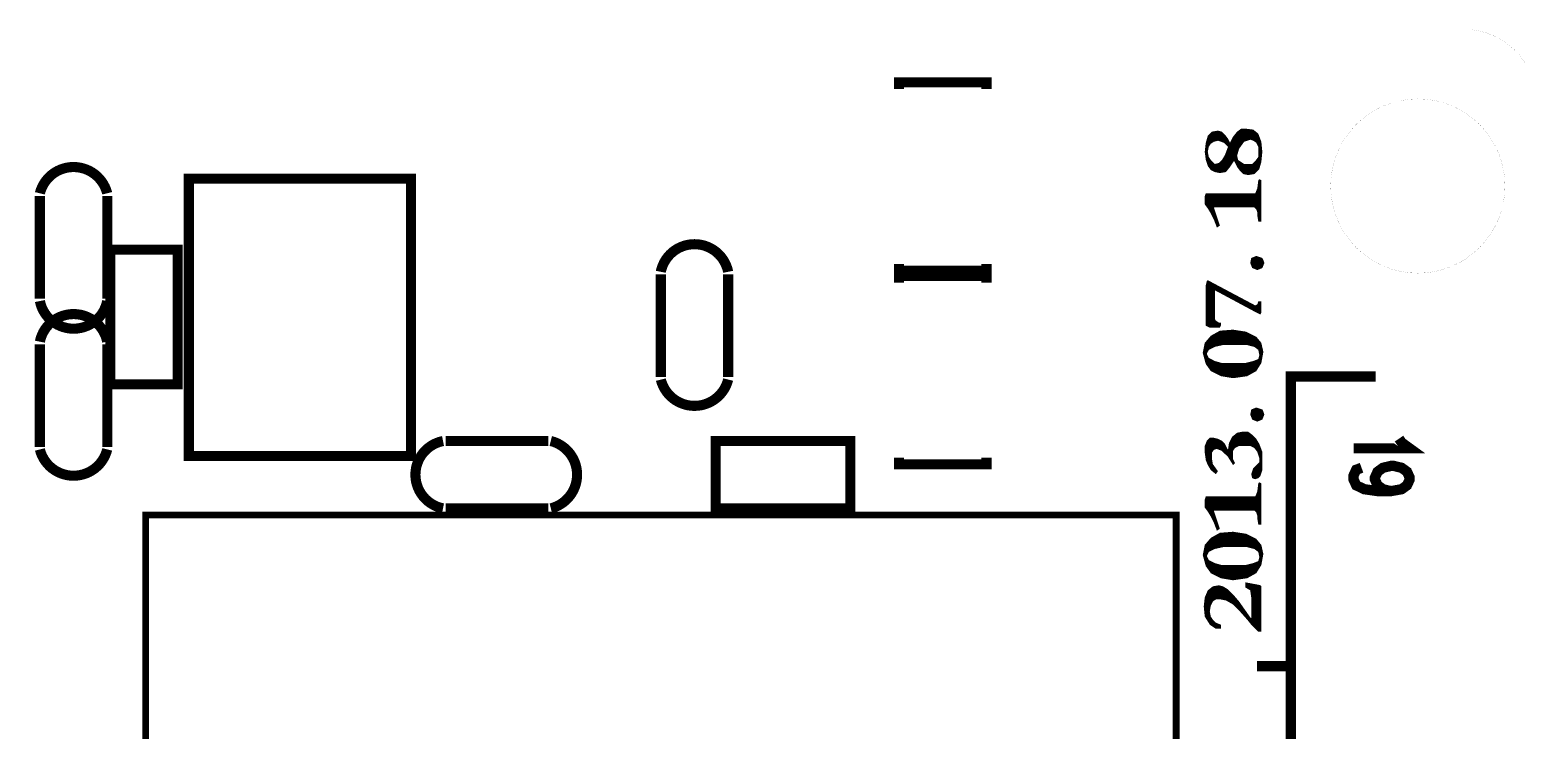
# Model space of a CAD drawing. Extents: x 99.9 to 184.4, y 100 to 123.9.
# Drawn here: x 149.14 to 171.21, y 113.5 to 123.9 of the extents above; entities that cross this region are included whole.
import ezdxf

# ---------------------------------------------------------------- set-up
doc = ezdxf.new("R2010")
doc.units = 0
doc.header["$MEASUREMENT"] = 0
doc.layers.add('L1-SILK_PHO', color=7, linetype='CONTINUOUS')

msp = doc.modelspace()

# ---------------------------------------------------------------- linework, layer by layer
at = {"layer": 'L1-SILK_PHO'}
for points, const_width in [([(170.557952, 123.89993), (100.899976, 123.89993)], 0.001016), ([(162.046412, 123.020328), (162.046412, 123.120404), (163.346384, 123.120404), (163.346384, 123.020328)], 0.150114), ([(167.428164, 122.087132), (167.413432, 122.234452), (167.370252, 122.349514), (167.30091, 122.40514), (167.185086, 122.419618), (167.130222, 122.419618), (167.07485, 122.377962), (167.016684, 122.305318), (166.972234, 122.216672), (166.949628, 122.216672), (166.920164, 122.2756), (166.876222, 122.33402), (166.834566, 122.37593), (166.780464, 122.389392), (166.697152, 122.375422), (166.642288, 122.320558), (166.613332, 122.21972), (166.5986, 122.087386), (166.613332, 121.970038), (166.642288, 121.88317), (166.684198, 121.82729), (166.740078, 121.79935), (166.811198, 121.785126), (166.894002, 121.798842), (166.950644, 121.869708), (167.010334, 121.95937), (167.032432, 121.957846), (167.076882, 121.868946), (167.12057, 121.810526), (167.162226, 121.76887), (167.23106, 121.755154), (167.31488, 121.769124), (167.38473, 121.838974), (167.413432, 121.939558), (167.428164, 122.087132)], 0.0254), ([(166.94277, 122.157744), (166.897812, 122.037856), (166.896796, 122.035824), (166.851838, 121.96064), (166.849806, 121.958354), (166.804848, 121.913142), (166.799006, 121.90984), (166.739062, 121.894854), (166.72687, 121.898156), (166.666926, 121.958354), (166.665402, 121.960132), (166.63543, 122.00509), (166.633398, 122.009662), (166.618412, 122.084846), (166.618412, 122.089672), (166.633398, 122.164856), (166.63543, 122.169428), (166.665402, 122.214386), (166.668958, 122.217942), (166.713916, 122.247914), (166.71798, 122.249692), (166.777924, 122.264678), (166.785036, 122.264424), (166.874952, 122.234198), (166.880032, 122.23115), (166.939976, 122.171206), (166.94277, 122.157744)], 0.0254), ([(166.624, 122.117358), (166.624, 122.256804)], 0.0254), ([(166.6494, 122.190256), (166.6494, 122.32767)], 0.0254), ([(166.6748, 122.221752), (166.6748, 122.35307)], 0.0254), ([(166.7002, 122.23877), (166.7002, 122.37593)], 0.0254), ([(166.7256, 122.25147), (166.7256, 122.380248)], 0.0254), ([(166.751, 122.25782), (166.751, 122.384312)], 0.0254), ([(166.7764, 122.26417), (166.7764, 122.38863)], 0.0254), ([(166.8018, 122.258582), (166.8018, 122.384058)], 0.0254), ([(166.8272, 122.2502), (166.8272, 122.377708)], 0.0254), ([(166.8526, 122.241818), (166.8526, 122.357642)], 0.0254), ([(166.878, 122.232928), (166.878, 122.331734)], 0.0254), ([(166.9034, 122.207782), (166.9034, 122.297952)], 0.0254), ([(166.9288, 122.182382), (166.9288, 122.258074)], 0.0254), ([(167.005, 121.951242), (167.005, 122.28195)], 0.0254), ([(167.0304, 121.96064), (167.0304, 122.32259)], 0.0254), ([(167.39362, 122.162316), (167.39362, 122.012202), (167.39108, 122.004582), (167.346122, 121.944638), (167.344852, 121.943368), (167.299894, 121.898156), (167.291004, 121.8946), (167.170862, 121.8946), (167.164004, 121.896632), (167.073834, 121.956576), (167.068754, 121.964196), (167.053768, 122.02414), (167.053768, 122.030744), (167.08374, 122.135646), (167.085518, 122.13971), (167.160702, 122.244612), (167.167052, 122.249438), (167.256968, 122.27941), (167.265096, 122.27941), (167.310054, 122.264424), (167.313102, 122.2629), (167.35806, 122.232928), (167.362378, 122.227848), (167.39235, 122.167904), (167.39362, 122.162316)], 0.0254), ([(167.0558, 122.037856), (167.0558, 122.35434)], 0.0254), ([(167.0812, 122.126756), (167.0812, 122.382788)], 0.0254), ([(167.1066, 122.16892), (167.1066, 122.401838)], 0.0254), ([(167.132, 122.20448), (167.132, 122.419618)], 0.0254), ([(167.1574, 122.24004), (167.1574, 122.419618)], 0.0254), ([(167.1828, 122.254518), (167.1828, 122.419618)], 0.0254), ([(167.2082, 122.263154), (167.2082, 122.416824)], 0.0254), ([(167.2336, 122.271536), (167.2336, 122.413522)], 0.0254), ([(167.259, 122.279918), (167.259, 122.410474)], 0.0254), ([(167.2844, 122.272806), (167.2844, 122.407172)], 0.0254), ([(167.3098, 122.264424), (167.3098, 122.398028)], 0.0254), ([(167.3352, 122.248168), (167.3352, 122.377708)], 0.0254), ([(167.3606, 122.230642), (167.3606, 122.357388)], 0.0254), ([(167.386, 122.180604), (167.386, 122.307858)], 0.0254), ([(166.624, 121.938288), (166.624, 122.05716)], 0.0254), ([(166.9034, 121.810526), (166.9034, 122.052588)], 0.0254), ([(166.9288, 121.842276), (166.9288, 122.120406)], 0.0254), ([(166.9542, 121.875042), (166.9542, 122.211592)], 0.0254), ([(166.9796, 121.913142), (166.9796, 122.23115)], 0.0254), ([(167.4114, 121.932446), (167.4114, 122.24004)], 0.0254), ([(166.6494, 121.873772), (166.6494, 121.984262)], 0.0254), ([(166.6748, 121.83999), (166.6748, 121.95048)], 0.0254), ([(166.7002, 121.819416), (166.7002, 121.92508)], 0.0254), ([(166.7256, 121.806716), (166.7256, 121.89968)], 0.0254), ([(166.751, 121.797064), (166.751, 121.897902)], 0.0254), ([(166.7764, 121.791984), (166.7764, 121.904252)], 0.0254), ([(166.8018, 121.786904), (166.8018, 121.910856)], 0.0254), ([(166.8272, 121.78792), (166.8272, 121.935494)], 0.0254), ([(166.8526, 121.791984), (166.8526, 121.96191)], 0.0254), ([(166.878, 121.796302), (166.878, 122.004328)], 0.0254), ([(167.0558, 121.910856), (167.0558, 122.015504)], 0.0254), ([(167.0812, 121.863104), (167.0812, 121.95175)], 0.0254), ([(167.1066, 121.829322), (167.1066, 121.934986)], 0.0254), ([(167.132, 121.799096), (167.132, 121.917968)], 0.0254), ([(167.1574, 121.773696), (167.1574, 121.90095)], 0.0254), ([(167.1828, 121.764806), (167.1828, 121.8946)], 0.0254), ([(167.2082, 121.759726), (167.2082, 121.8946)], 0.0254), ([(167.2336, 121.755662), (167.2336, 121.8946)], 0.0254), ([(167.259, 121.759726), (167.259, 121.8946)], 0.0254), ([(167.2844, 121.764044), (167.2844, 121.8946)], 0.0254), ([(167.3098, 121.768362), (167.3098, 121.908062)], 0.0254), ([(167.3352, 121.789444), (167.3352, 121.933462)], 0.0254), ([(167.3606, 121.814844), (167.3606, 121.963942)], 0.0254), ([(167.386, 121.843546), (167.386, 121.997724)], 0.0254), ([(151.50338, 121.689114), (154.80157, 121.689114), (154.80157, 117.570504), (151.50338, 117.570504), (151.50338, 121.689114)], 0.150114), ([(167.413178, 121.659396), (167.398446, 121.666762), (167.393112, 121.661428), (167.378634, 121.545604), (167.377872, 121.542556), (167.3479, 121.467372), (167.335962, 121.459498), (166.61003, 121.459498), (166.5986, 121.425208), (166.5986, 121.311416), (166.641018, 121.254774), (166.64178, 121.253758), (166.686738, 121.178828), (166.687246, 121.177812), (166.732204, 121.087896), (166.732712, 121.086626), (166.772336, 120.981724), (166.795704, 120.997472), (166.708836, 121.258076), (166.721028, 121.27484), (167.320976, 121.27484), (167.329866, 121.271284), (167.360092, 121.241058), (167.36314, 121.236232), (167.378126, 121.191274), (167.378634, 121.18721), (167.378634, 121.143268), (167.391842, 121.064782), (167.413178, 121.064782), (167.413178, 121.659396)], 0.0254), ([(167.386, 121.099326), (167.386, 121.60504)], 0.0254), ([(167.4114, 121.064782), (167.4114, 121.660412)], 0.0254), ([(149.292056, 121.43359), (149.292056, 119.90959)], 0.150114), ([(150.292054, 121.43359), (150.292054, 119.90959)], 0.150114), ([(166.624, 121.277634), (166.624, 121.459498)], 0.0254), ([(166.6494, 121.241058), (166.6494, 121.459498)], 0.0254), ([(166.6748, 121.19864), (166.6748, 121.459498)], 0.0254), ([(166.7002, 121.152158), (166.7002, 121.459498)], 0.0254), ([(166.7256, 121.27484), (166.7256, 121.459498)], 0.0254), ([(166.751, 121.27484), (166.751, 121.459498)], 0.0254), ([(166.7764, 121.27484), (166.7764, 121.459498)], 0.0254), ([(166.8018, 121.27484), (166.8018, 121.459498)], 0.0254), ([(166.8272, 121.27484), (166.8272, 121.459498)], 0.0254), ([(166.8526, 121.27484), (166.8526, 121.459498)], 0.0254), ([(166.878, 121.27484), (166.878, 121.459498)], 0.0254), ([(166.9034, 121.27484), (166.9034, 121.459498)], 0.0254), ([(166.9288, 121.27484), (166.9288, 121.459498)], 0.0254), ([(166.9542, 121.27484), (166.9542, 121.459498)], 0.0254), ([(166.9796, 121.27484), (166.9796, 121.459498)], 0.0254), ([(167.005, 121.27484), (167.005, 121.459498)], 0.0254), ([(167.0304, 121.27484), (167.0304, 121.459498)], 0.0254), ([(167.0558, 121.27484), (167.0558, 121.459498)], 0.0254), ([(167.0812, 121.27484), (167.0812, 121.459498)], 0.0254), ([(167.1066, 121.27484), (167.1066, 121.459498)], 0.0254), ([(167.132, 121.27484), (167.132, 121.459498)], 0.0254), ([(167.1574, 121.27484), (167.1574, 121.459498)], 0.0254), ([(167.1828, 121.27484), (167.1828, 121.459498)], 0.0254), ([(167.2082, 121.27484), (167.2082, 121.459498)], 0.0254), ([(167.2336, 121.27484), (167.2336, 121.459498)], 0.0254), ([(167.259, 121.27484), (167.259, 121.459498)], 0.0254), ([(167.2844, 121.27484), (167.2844, 121.459498)], 0.0254), ([(167.3098, 121.27484), (167.3098, 121.459498)], 0.0254), ([(167.3352, 121.26595), (167.3352, 121.459498)], 0.0254), ([(167.3606, 121.24055), (167.3606, 121.49963)], 0.0254), ([(166.7256, 121.101358), (166.7256, 121.208038)], 0.0254), ([(166.751, 121.038112), (166.751, 121.131838)], 0.0254), ([(166.7764, 120.984518), (166.7764, 121.055638)], 0.0254), ([(150.338282, 118.636034), (150.338282, 120.63603), (151.33828, 120.63603), (151.33828, 118.636034), (150.338282, 118.636034)], 0.150114), ([(167.457374, 120.437402), (167.444166, 120.47728), (167.431974, 120.501664), (167.351456, 120.528588), (167.287194, 120.502934), (167.27424, 120.438418), (167.300656, 120.37187), (167.365934, 120.345708), (167.431212, 120.37187), (167.457374, 120.437402)], 0.0254), ([(167.2844, 120.412764), (167.2844, 120.489472)], 0.0254), ([(167.3098, 120.368314), (167.3098, 120.512078)], 0.0254), ([(167.3352, 120.358154), (167.3352, 120.522238)], 0.0254), ([(167.3606, 120.347994), (167.3606, 120.52554)], 0.0254), ([(167.386, 120.353836), (167.386, 120.517158)], 0.0254), ([(167.4114, 120.363996), (167.4114, 120.508522)], 0.0254), ([(167.4368, 120.38584), (167.4368, 120.492012)], 0.0254), ([(158.510224, 118.744238), (158.510224, 120.268238)], 0.150114), ([(159.510222, 118.744238), (159.510222, 120.268238)], 0.150114), ([(162.046412, 120.420384), (162.046412, 120.320308), (163.346384, 120.320308), (163.346384, 120.420384)], 0.150114), ([(162.046412, 120.14708), (162.046412, 120.246902), (163.346384, 120.246902), (163.346384, 120.14708)], 0.150114), ([(167.413178, 119.854472), (167.390064, 119.854472), (167.378126, 119.81815), (167.371776, 119.810784), (167.34155, 119.795798), (167.33012, 119.795798), (166.633144, 120.166384), (166.627302, 120.160542), (166.613586, 120.105424), (166.613586, 119.514874), (166.663878, 119.489728), (166.80307, 119.489728), (166.81323, 119.510048), (166.81323, 119.539258), (166.795958, 119.539258), (166.788846, 119.541544), (166.743888, 119.571516), (166.73957, 119.576342), (166.724584, 119.606314), (166.723314, 119.612156), (166.723314, 120.032018), (166.741856, 120.043194), (167.35679, 119.713248), (167.405304, 119.689118), (167.413178, 119.70512), (167.413178, 119.854472)], 0.0254), ([(166.624, 119.509794), (166.624, 120.14708)], 0.0254), ([(166.6494, 119.497094), (166.6494, 120.158002)], 0.0254), ([(166.6748, 119.489728), (166.6748, 120.144286)], 0.0254), ([(166.7002, 119.489728), (166.7002, 120.130824)], 0.0254), ([(166.7256, 120.039384), (166.7256, 120.117362)], 0.0254), ([(166.751, 120.038368), (166.751, 120.1039)], 0.0254), ([(166.7764, 120.024906), (166.7764, 120.090438)], 0.0254), ([(166.8018, 120.01119), (166.8018, 120.076722)], 0.0254), ([(166.8272, 119.997474), (166.8272, 120.06326)], 0.0254), ([(166.8526, 119.984012), (166.8526, 120.049798)], 0.0254), ([(166.878, 119.970296), (166.878, 120.036336)], 0.0254), ([(166.9034, 119.95658), (166.9034, 120.022874)], 0.0254), ([(166.9288, 119.943118), (166.9288, 120.009158)], 0.0254), ([(166.9542, 119.929402), (166.9542, 119.995696)], 0.0254), ([(166.9796, 119.915686), (166.9796, 119.982234)], 0.0254), ([(167.005, 119.902224), (167.005, 119.968772)], 0.0254), ([(167.0304, 119.888508), (167.0304, 119.95531)], 0.0254), ([(167.0558, 119.874792), (167.0558, 119.941594)], 0.0254), ([(167.0812, 119.86133), (167.0812, 119.928132)], 0.0254), ([(167.1066, 119.847614), (167.1066, 119.91467)], 0.0254), ([(167.132, 119.833898), (167.132, 119.901208)], 0.0254), ([(167.1574, 119.820436), (167.1574, 119.887746)], 0.0254), ([(167.1828, 119.80672), (167.1828, 119.874284)], 0.0254), ([(167.2082, 119.793004), (167.2082, 119.860568)], 0.0254), ([(167.2336, 119.779542), (167.2336, 119.847106)], 0.0254), ([(167.259, 119.765826), (167.259, 119.833644)], 0.0254), ([(167.386, 119.69877), (167.386, 119.842026)], 0.0254), ([(167.4114, 119.70131), (167.4114, 119.854472)], 0.0254), ([(166.7256, 119.489728), (166.7256, 119.604282)], 0.0254), ([(167.2844, 119.75211), (167.2844, 119.820182)], 0.0254), ([(167.3098, 119.738648), (167.3098, 119.80672)], 0.0254), ([(167.3352, 119.724932), (167.3352, 119.794274)], 0.0254), ([(167.3606, 119.71147), (167.3606, 119.805196)], 0.0254), ([(167.44315, 119.116856), (167.414194, 119.246142), (167.34282, 119.33174), (167.197024, 119.404892), (167.005508, 119.434356), (166.814754, 119.419624), (166.684198, 119.34698), (166.597838, 119.246396), (166.568882, 119.102378), (166.61257, 118.942612), (166.684452, 118.842028), (166.829994, 118.76913), (167.006016, 118.73992), (167.211756, 118.76913), (167.342058, 118.84152), (167.41394, 118.956582), (167.44315, 119.116856)], 0.0254), ([(166.751, 119.489728), (166.751, 119.56669)], 0.0254), ([(166.751, 119.208296), (166.751, 119.384318)], 0.0254), ([(166.7764, 119.489728), (166.7764, 119.549926)], 0.0254), ([(166.7764, 119.214138), (166.7764, 119.398288)], 0.0254), ([(166.8018, 119.489728), (166.8018, 119.539258)], 0.0254), ([(166.8018, 119.219726), (166.8018, 119.412512)], 0.0254), ([(166.8272, 119.225314), (166.8272, 119.42064)], 0.0254), ([(166.8526, 119.230902), (166.8526, 119.422418)], 0.0254), ([(166.878, 119.234712), (166.878, 119.42445)], 0.0254), ([(166.9034, 119.234712), (166.9034, 119.426482)], 0.0254), ([(166.9288, 119.234712), (166.9288, 119.42826)], 0.0254), ([(166.9542, 119.234712), (166.9542, 119.430292)], 0.0254), ([(166.9796, 119.234712), (166.9796, 119.432324)], 0.0254), ([(167.005, 119.234712), (167.005, 119.434102)], 0.0254), ([(167.0304, 119.234712), (167.0304, 119.430546)], 0.0254), ([(167.0558, 119.234712), (167.0558, 119.426482)], 0.0254), ([(167.0812, 119.234712), (167.0812, 119.422672)], 0.0254), ([(167.1066, 119.234712), (167.1066, 119.418608)], 0.0254), ([(167.132, 119.234712), (167.132, 119.414798)], 0.0254), ([(167.1574, 119.234712), (167.1574, 119.410988)], 0.0254), ([(167.1828, 119.234712), (167.1828, 119.406924)], 0.0254), ([(167.2082, 119.233188), (167.2082, 119.399304)], 0.0254), ([(167.2336, 119.226838), (167.2336, 119.386604)], 0.0254), ([(149.292056, 117.706902), (149.292056, 119.230902)], 0.150114), ([(150.292054, 117.706902), (150.292054, 119.230902)], 0.150114), ([(166.5986, 118.993666), (166.5986, 119.247412)], 0.0254), ([(167.408352, 119.06885), (167.393366, 119.008906), (167.385746, 119.00027), (167.310816, 118.970298), (167.309038, 118.96979), (167.18915, 118.939564), (167.185848, 118.93931), (166.840916, 118.93931), (166.83736, 118.939818), (166.732458, 118.96979), (166.730172, 118.970552), (166.640256, 119.015764), (166.634668, 119.021352), (166.604442, 119.081296), (166.604442, 119.092726), (166.634668, 119.15267), (166.640256, 119.158258), (166.730172, 119.20347), (166.73322, 119.204486), (166.868094, 119.234458), (166.870888, 119.234712), (167.201088, 119.234712), (167.204136, 119.234458), (167.324024, 119.204232), (167.328596, 119.2022), (167.38854, 119.157242), (167.393366, 119.149622), (167.408352, 119.074438), (167.408352, 119.06885)], 0.0254), ([(166.624, 119.131588), (166.624, 119.276876)], 0.0254), ([(166.6494, 119.16283), (166.6494, 119.306594)], 0.0254), ([(166.6748, 119.17553), (166.6748, 119.336312)], 0.0254), ([(166.7002, 119.18823), (166.7002, 119.35587)], 0.0254), ([(166.7256, 119.20093), (166.7256, 119.370094)], 0.0254), ([(167.259, 119.220488), (167.259, 119.373904)], 0.0254), ([(167.2844, 119.214138), (167.2844, 119.361204)], 0.0254), ([(167.3098, 119.207788), (167.3098, 119.348504)], 0.0254), ([(167.3352, 119.19712), (167.3352, 119.335804)], 0.0254), ([(167.3606, 119.17807), (167.3606, 119.310658)], 0.0254), ([(167.386, 119.15902), (167.386, 119.280178)], 0.0254), ([(167.4114, 118.952518), (167.4114, 119.249698)], 0.0254), ([(166.5732, 119.086884), (166.5732, 119.123714)], 0.0254), ([(166.624, 118.92661), (166.624, 119.042434)], 0.0254), ([(166.6494, 118.89105), (166.6494, 119.011192)], 0.0254), ([(166.6748, 118.85549), (166.6748, 118.998492)], 0.0254), ([(166.7002, 118.834154), (166.7002, 118.985792)], 0.0254), ([(166.7256, 118.821454), (166.7256, 118.973092)], 0.0254), ([(166.751, 118.808754), (166.751, 118.964456)], 0.0254), ([(166.7764, 118.796054), (166.7764, 118.957344)], 0.0254), ([(166.8018, 118.783354), (166.8018, 118.949978)], 0.0254), ([(166.8272, 118.770654), (166.8272, 118.942612)], 0.0254), ([(166.8526, 118.76532), (166.8526, 118.93931)], 0.0254), ([(166.878, 118.761256), (166.878, 118.93931)], 0.0254), ([(166.9034, 118.756938), (166.9034, 118.93931)], 0.0254), ([(166.9288, 118.75262), (166.9288, 118.93931)], 0.0254), ([(166.9542, 118.748556), (166.9542, 118.93931)], 0.0254), ([(166.9796, 118.744238), (166.9796, 118.93931)], 0.0254), ([(167.005, 118.73992), (167.005, 118.93931)], 0.0254), ([(167.0304, 118.743222), (167.0304, 118.93931)], 0.0254), ([(167.0558, 118.747032), (167.0558, 118.93931)], 0.0254), ([(167.0812, 118.750588), (167.0812, 118.93931)], 0.0254), ([(167.1066, 118.754144), (167.1066, 118.93931)], 0.0254), ([(167.132, 118.7577), (167.132, 118.93931)], 0.0254), ([(167.1574, 118.76151), (167.1574, 118.93931)], 0.0254), ([(167.1828, 118.765066), (167.1828, 118.93931)], 0.0254), ([(167.2082, 118.768622), (167.2082, 118.94439)], 0.0254), ([(167.2336, 118.781322), (167.2336, 118.95074)], 0.0254), ([(167.259, 118.795292), (167.259, 118.95709)], 0.0254), ([(167.2844, 118.809516), (167.2844, 118.96344)], 0.0254), ([(167.3098, 118.82374), (167.3098, 118.96979)], 0.0254), ([(167.3352, 118.83771), (167.3352, 118.97995)], 0.0254), ([(167.3606, 118.871238), (167.3606, 118.99011)], 0.0254), ([(167.386, 118.911878), (167.386, 119.00027)], 0.0254), ([(167.4368, 119.082312), (167.4368, 119.144796)], 0.0254), ([(167.861996, 116.750084), (167.861996, 118.75008), (169.12209, 118.75008)], 0.1524), ([(167.457374, 118.187216), (167.444166, 118.227094), (167.431974, 118.251478), (167.351456, 118.278402), (167.287194, 118.252748), (167.27424, 118.188232), (167.300656, 118.121684), (167.365934, 118.095522), (167.431212, 118.121684), (167.457374, 118.187216)], 0.0254), ([(167.2844, 118.162578), (167.2844, 118.239286)], 0.0254), ([(167.3098, 118.118128), (167.3098, 118.261892)], 0.0254), ([(167.3352, 118.107968), (167.3352, 118.272052)], 0.0254), ([(167.3606, 118.097808), (167.3606, 118.275354)], 0.0254), ([(167.386, 118.10365), (167.386, 118.266972)], 0.0254), ([(167.4114, 118.11381), (167.4114, 118.258336)], 0.0254), ([(167.4368, 118.135654), (167.4368, 118.241826)], 0.0254), ([(156.839412, 117.794278), (155.315412, 117.794278)], 0.150114), ([(159.325056, 117.794278), (161.325052, 117.794278), (161.325052, 116.79428), (159.325056, 116.79428), (159.325056, 117.794278)], 0.150114), ([(167.428418, 117.629686), (167.384476, 117.746272), (167.340788, 117.818916), (167.282622, 117.877336), (167.226742, 117.919246), (167.14216, 117.919246), (167.071548, 117.905022), (167.00119, 117.848634), (166.958264, 117.763036), (166.943532, 117.660166), (166.919656, 117.656102), (166.87546, 117.744494), (166.833296, 117.786404), (166.7764, 117.814852), (166.71925, 117.82933), (166.666164, 117.82933), (166.626794, 117.789706), (166.5986, 117.719348), (166.5986, 117.617748), (166.613332, 117.515132), (166.642288, 117.442488), (166.685722, 117.370352), (166.747952, 117.320314), (166.765478, 117.34673), (166.695628, 117.44452), (166.693342, 117.449854), (166.678356, 117.53977), (166.678356, 117.541802), (166.678356, 117.616986), (166.680388, 117.623844), (166.71036, 117.669056), (166.716964, 117.673882), (166.761922, 117.688868), (166.770558, 117.688614), (166.845742, 117.658642), (166.849806, 117.655848), (166.939976, 117.565932), (166.941754, 117.563646), (167.008302, 117.45722), (167.020494, 117.469412), (166.994586, 117.521228), (166.993316, 117.526816), (166.993316, 117.646958), (166.995348, 117.653816), (167.02532, 117.699028), (167.0304, 117.703346), (167.090344, 117.733318), (167.095932, 117.734588), (167.261032, 117.734588), (167.26662, 117.733318), (167.326564, 117.703346), (167.331136, 117.699536), (167.376094, 117.639592), (167.378126, 117.635782), (167.408098, 117.545866), (167.408606, 117.541802), (167.408606, 117.481858), (167.40505, 117.472968), (167.317166, 117.385084), (167.289226, 117.301264), (167.301672, 117.251734), (167.335962, 117.240304), (167.374062, 117.253004), (167.39997, 117.278658), (167.428418, 117.364002), (167.428418, 117.629686)], 0.0254), ([(167.005, 117.668294), (167.005, 117.851936)], 0.0254), ([(167.0304, 117.703346), (167.0304, 117.872256)], 0.0254), ([(167.0558, 117.716046), (167.0558, 117.892576)], 0.0254), ([(167.0812, 117.728746), (167.0812, 117.907054)], 0.0254), ([(167.1066, 117.734588), (167.1066, 117.912134)], 0.0254), ([(167.132, 117.734588), (167.132, 117.917214)], 0.0254), ([(167.1574, 117.734588), (167.1574, 117.919246)], 0.0254), ([(167.1828, 117.734588), (167.1828, 117.919246)], 0.0254), ([(167.2082, 117.734588), (167.2082, 117.919246)], 0.0254), ([(167.2336, 117.734588), (167.2336, 117.914166)], 0.0254), ([(167.259, 117.734588), (167.259, 117.895116)], 0.0254), ([(167.2844, 117.724428), (167.2844, 117.875558)], 0.0254), ([(167.3098, 117.711728), (167.3098, 117.850158)], 0.0254), ([(169.469308, 117.82933), (169.508932, 117.771672), (169.628058, 117.685058), (168.794684, 117.685058)], 0.1524), ([(166.624, 117.488462), (166.624, 117.782848)], 0.0254), ([(166.6494, 117.430804), (166.6494, 117.812312)], 0.0254), ([(166.6748, 117.388386), (166.6748, 117.82933)], 0.0254), ([(166.7002, 117.653562), (166.7002, 117.82933)], 0.0254), ([(166.7256, 117.67693), (166.7256, 117.827552)], 0.0254), ([(166.751, 117.685312), (166.751, 117.821202)], 0.0254), ([(166.7764, 117.686328), (166.7764, 117.814852)], 0.0254), ([(166.8018, 117.676168), (166.8018, 117.802152)], 0.0254), ([(166.8272, 117.666008), (166.8272, 117.789452)], 0.0254), ([(166.8526, 117.653308), (166.8526, 117.767354)], 0.0254), ([(166.878, 117.627908), (166.878, 117.739414)], 0.0254), ([(166.9034, 117.602508), (166.9034, 117.688614)], 0.0254), ([(166.9288, 117.577108), (166.9288, 117.649498)], 0.0254), ([(166.9542, 117.54358), (166.9542, 117.734842)], 0.0254), ([(166.9796, 117.50294), (166.9796, 117.805708)], 0.0254), ([(167.3352, 117.694202), (167.3352, 117.824758)], 0.0254), ([(167.3606, 117.660166), (167.3606, 117.78615)], 0.0254), ([(167.386, 117.611906), (167.386, 117.742462)], 0.0254), ([(167.4114, 117.313202), (167.4114, 117.674644)], 0.0254), ([(162.046412, 117.546882), (162.046412, 117.44706), (163.346384, 117.44706), (163.346384, 117.546882)], 0.150114), ([(166.7002, 117.358668), (166.7002, 117.43817)], 0.0254), ([(166.7256, 117.338348), (166.7256, 117.40261)], 0.0254), ([(167.005, 117.4623), (167.005, 117.5004)], 0.0254), ([(167.3352, 117.240558), (167.3352, 117.403118)], 0.0254), ([(167.3606, 117.248432), (167.3606, 117.428518)], 0.0254), ([(167.386, 117.264942), (167.386, 117.453918)], 0.0254), ([(169.350182, 117.050058), (169.23131, 117.07876), (169.151808, 117.136672), (169.112184, 117.223286), (169.112184, 117.251988), (169.151808, 117.338602), (169.23131, 117.39626), (169.350182, 117.425216), (169.39006, 117.425216), (169.508932, 117.39626), (169.588434, 117.338602), (169.628058, 117.251988), (169.628058, 117.223286), (169.588434, 117.136672), (169.508932, 117.07876), (169.350182, 117.050058), (169.151808, 117.050058), (168.953434, 117.07876), (168.834308, 117.136672), (168.794684, 117.223286), (168.794684, 117.280944), (168.834308, 117.367558), (168.91381, 117.39626)], 0.1524), ([(166.751, 117.324886), (166.751, 117.36705)], 0.0254), ([(167.3098, 117.24894), (167.3098, 117.36324)], 0.0254), ([(167.413178, 117.159024), (167.398446, 117.16639), (167.393112, 117.161056), (167.378634, 117.045232), (167.377872, 117.042184), (167.3479, 116.967), (167.335962, 116.959126), (166.61003, 116.959126), (166.5986, 116.924836), (166.5986, 116.811044), (166.641018, 116.754402), (166.64178, 116.753386), (166.686738, 116.678456), (166.687246, 116.67744), (166.732204, 116.587524), (166.732712, 116.586254), (166.772336, 116.481352), (166.795704, 116.4971), (166.708836, 116.757704), (166.721028, 116.774468), (167.320976, 116.774468), (167.329866, 116.770912), (167.360092, 116.740686), (167.36314, 116.73586), (167.378126, 116.690902), (167.378634, 116.686838), (167.378634, 116.642896), (167.391842, 116.56441), (167.413178, 116.56441), (167.413178, 117.159024)], 0.0254), ([(166.624, 116.777262), (166.624, 116.959126)], 0.0254), ([(166.6494, 116.740686), (166.6494, 116.959126)], 0.0254), ([(166.6748, 116.698268), (166.6748, 116.959126)], 0.0254), ([(166.7002, 116.651786), (166.7002, 116.959126)], 0.0254), ([(166.7256, 116.774468), (166.7256, 116.959126)], 0.0254), ([(166.751, 116.774468), (166.751, 116.959126)], 0.0254), ([(166.7764, 116.774468), (166.7764, 116.959126)], 0.0254), ([(166.8018, 116.774468), (166.8018, 116.959126)], 0.0254), ([(166.8272, 116.774468), (166.8272, 116.959126)], 0.0254), ([(166.8526, 116.774468), (166.8526, 116.959126)], 0.0254), ([(166.878, 116.774468), (166.878, 116.959126)], 0.0254), ([(166.9034, 116.774468), (166.9034, 116.959126)], 0.0254), ([(166.9288, 116.774468), (166.9288, 116.959126)], 0.0254), ([(166.9542, 116.774468), (166.9542, 116.959126)], 0.0254), ([(166.9796, 116.774468), (166.9796, 116.959126)], 0.0254), ([(167.005, 116.774468), (167.005, 116.959126)], 0.0254), ([(167.0304, 116.774468), (167.0304, 116.959126)], 0.0254), ([(167.0558, 116.774468), (167.0558, 116.959126)], 0.0254), ([(167.0812, 116.774468), (167.0812, 116.959126)], 0.0254), ([(167.1066, 116.774468), (167.1066, 116.959126)], 0.0254), ([(167.132, 116.774468), (167.132, 116.959126)], 0.0254), ([(167.1574, 116.774468), (167.1574, 116.959126)], 0.0254), ([(167.1828, 116.774468), (167.1828, 116.959126)], 0.0254), ([(167.2082, 116.774468), (167.2082, 116.959126)], 0.0254), ([(167.2336, 116.774468), (167.2336, 116.959126)], 0.0254), ([(167.259, 116.774468), (167.259, 116.959126)], 0.0254), ([(167.2844, 116.774468), (167.2844, 116.959126)], 0.0254), ([(167.3098, 116.774468), (167.3098, 116.959126)], 0.0254), ([(167.3352, 116.765578), (167.3352, 116.959126)], 0.0254), ([(167.3606, 116.740178), (167.3606, 116.999258)], 0.0254), ([(167.386, 116.598954), (167.386, 117.104668)], 0.0254), ([(167.4114, 116.56441), (167.4114, 117.16004)], 0.0254), ([(150.86203, 105.69702), (166.161974, 105.69702), (166.161974, 116.696998), (150.86203, 116.696998), (150.86203, 105.69702)], 0.100076), ([(156.839412, 116.79428), (155.315412, 116.79428)], 0.150114), ([(167.861996, 116.750084), (167.861996, 105.149904), (169.092118, 105.149904)], 0.1524), ([(166.7256, 116.600986), (166.7256, 116.707666)], 0.0254), ([(166.751, 116.53774), (166.751, 116.631466)], 0.0254), ([(166.7764, 116.484146), (166.7764, 116.555266)], 0.0254), ([(167.44315, 116.116608), (167.414194, 116.245894), (167.34282, 116.331492), (167.197024, 116.404644), (167.005508, 116.434108), (166.814754, 116.419376), (166.684198, 116.346732), (166.597838, 116.246148), (166.568882, 116.10213), (166.61257, 115.942364), (166.684452, 115.84178), (166.829994, 115.768882), (167.006016, 115.739672), (167.211756, 115.768882), (167.342058, 115.841272), (167.41394, 115.956334), (167.44315, 116.116608)], 0.0254), ([(166.6494, 116.162582), (166.6494, 116.306346)], 0.0254), ([(166.6748, 116.175282), (166.6748, 116.336064)], 0.0254), ([(166.7002, 116.187982), (166.7002, 116.355622)], 0.0254), ([(166.7256, 116.200682), (166.7256, 116.369846)], 0.0254), ([(166.751, 116.208048), (166.751, 116.38407)], 0.0254), ([(166.7764, 116.21389), (166.7764, 116.39804)], 0.0254), ([(166.8018, 116.219478), (166.8018, 116.412264)], 0.0254), ([(166.8272, 116.225066), (166.8272, 116.420392)], 0.0254), ([(166.8526, 116.230654), (166.8526, 116.42217)], 0.0254), ([(166.878, 116.234464), (166.878, 116.424202)], 0.0254), ([(166.9034, 116.234464), (166.9034, 116.426234)], 0.0254), ([(166.9288, 116.234464), (166.9288, 116.428012)], 0.0254), ([(166.9542, 116.234464), (166.9542, 116.430044)], 0.0254), ([(166.9796, 116.234464), (166.9796, 116.432076)], 0.0254), ([(167.005, 116.234464), (167.005, 116.433854)], 0.0254), ([(167.0304, 116.234464), (167.0304, 116.430298)], 0.0254), ([(167.0558, 116.234464), (167.0558, 116.426234)], 0.0254), ([(167.0812, 116.234464), (167.0812, 116.422424)], 0.0254), ([(167.1066, 116.234464), (167.1066, 116.41836)], 0.0254), ([(167.132, 116.234464), (167.132, 116.41455)], 0.0254), ([(167.1574, 116.234464), (167.1574, 116.41074)], 0.0254), ([(167.1828, 116.234464), (167.1828, 116.406676)], 0.0254), ([(167.2082, 116.23294), (167.2082, 116.399056)], 0.0254), ([(167.2336, 116.22659), (167.2336, 116.386356)], 0.0254), ([(167.259, 116.22024), (167.259, 116.373656)], 0.0254), ([(167.2844, 116.21389), (167.2844, 116.360956)], 0.0254), ([(167.3098, 116.20754), (167.3098, 116.348256)], 0.0254), ([(167.3352, 116.196872), (167.3352, 116.335556)], 0.0254), ([(167.3606, 116.177822), (167.3606, 116.31041)], 0.0254), ([(166.5732, 116.086636), (166.5732, 116.123466)], 0.0254), ([(166.5986, 115.993418), (166.5986, 116.247164)], 0.0254), ([(167.408352, 116.068602), (167.393366, 116.008658), (167.385746, 116.000022), (167.310816, 115.97005), (167.309038, 115.969542), (167.18915, 115.939316), (167.185848, 115.939062), (166.840916, 115.939062), (166.83736, 115.93957), (166.732458, 115.969542), (166.730172, 115.970304), (166.640256, 116.015516), (166.634668, 116.021104), (166.604442, 116.081048), (166.604442, 116.092478), (166.634668, 116.152422), (166.640256, 116.15801), (166.730172, 116.203222), (166.73322, 116.204238), (166.868094, 116.23421), (166.870888, 116.234464), (167.201088, 116.234464), (167.204136, 116.23421), (167.324024, 116.203984), (167.328596, 116.201952), (167.38854, 116.156994), (167.393366, 116.149374), (167.408352, 116.07419), (167.408352, 116.068602)], 0.0254), ([(166.624, 116.13134), (166.624, 116.276628)], 0.0254), ([(167.386, 116.158772), (167.386, 116.27993)], 0.0254), ([(167.4114, 115.95227), (167.4114, 116.24945)], 0.0254), ([(167.4368, 116.082064), (167.4368, 116.144548)], 0.0254), ([(166.624, 115.926362), (166.624, 116.042186)], 0.0254), ([(166.6494, 115.890802), (166.6494, 116.010944)], 0.0254), ([(166.6748, 115.855242), (166.6748, 115.998244)], 0.0254), ([(166.7002, 115.833906), (166.7002, 115.985544)], 0.0254), ([(166.7256, 115.821206), (166.7256, 115.972844)], 0.0254), ([(166.751, 115.808506), (166.751, 115.964208)], 0.0254), ([(166.7764, 115.795806), (166.7764, 115.957096)], 0.0254), ([(166.8018, 115.783106), (166.8018, 115.94973)], 0.0254), ([(166.8272, 115.770406), (166.8272, 115.942364)], 0.0254), ([(166.8526, 115.765072), (166.8526, 115.939062)], 0.0254), ([(166.878, 115.761008), (166.878, 115.939062)], 0.0254), ([(166.9034, 115.75669), (166.9034, 115.939062)], 0.0254), ([(166.9288, 115.752372), (166.9288, 115.939062)], 0.0254), ([(166.9542, 115.748308), (166.9542, 115.939062)], 0.0254), ([(166.9796, 115.74399), (166.9796, 115.939062)], 0.0254), ([(167.005, 115.739672), (167.005, 115.939062)], 0.0254), ([(167.0304, 115.742974), (167.0304, 115.939062)], 0.0254), ([(167.0558, 115.746784), (167.0558, 115.939062)], 0.0254), ([(167.0812, 115.75034), (167.0812, 115.939062)], 0.0254), ([(167.1066, 115.753896), (167.1066, 115.939062)], 0.0254), ([(167.132, 115.757452), (167.132, 115.939062)], 0.0254), ([(167.1574, 115.761262), (167.1574, 115.939062)], 0.0254), ([(167.1828, 115.764818), (167.1828, 115.939062)], 0.0254), ([(167.2082, 115.768374), (167.2082, 115.944142)], 0.0254), ([(167.2336, 115.781074), (167.2336, 115.950492)], 0.0254), ([(167.259, 115.795044), (167.259, 115.956842)], 0.0254), ([(167.2844, 115.809268), (167.2844, 115.963192)], 0.0254), ([(167.3098, 115.823492), (167.3098, 115.969542)], 0.0254), ([(167.3352, 115.837462), (167.3352, 115.979702)], 0.0254), ([(167.3606, 115.87099), (167.3606, 115.989862)], 0.0254), ([(167.386, 115.91163), (167.386, 116.000022)], 0.0254), ([(167.413178, 115.64112), (167.198548, 115.681506), (167.198548, 115.628928), (167.267636, 115.587526), (167.273478, 115.578636), (167.288464, 115.47348), (167.288718, 115.471702), (167.288718, 115.156742), (167.265604, 115.149376), (167.086026, 115.403884), (166.996618, 115.508024), (166.922958, 115.581684), (166.851076, 115.624864), (166.79545, 115.638834), (166.711376, 115.624864), (166.641272, 115.56873), (166.598346, 115.4684), (166.583614, 115.336574), (166.598346, 115.190778), (166.670228, 115.075716), (166.75481, 115.019328), (166.81323, 115.019328), (166.81323, 115.05819), (166.746174, 115.08486), (166.741856, 115.087654), (166.696898, 115.132612), (166.695374, 115.134644), (166.665402, 115.179602), (166.66337, 115.184174), (166.648384, 115.259104), (166.64813, 115.261644), (166.648384, 115.263676), (166.66337, 115.353846), (166.66464, 115.357402), (166.694612, 115.417346), (166.69893, 115.422172), (166.743888, 115.452398), (166.751, 115.45443), (166.82593, 115.45443), (166.82847, 115.454176), (166.9034, 115.43919), (166.90721, 115.437666), (167.012366, 115.377722), (167.014906, 115.37569), (167.104822, 115.285774), (167.105584, 115.285012)], 0.0254), ([(166.751, 115.45443), (166.751, 115.631468)], 0.0254), ([(166.7764, 115.45443), (166.7764, 115.635532)], 0.0254), ([(166.8018, 115.45443), (166.8018, 115.637056)], 0.0254), ([(166.8272, 115.45443), (166.8272, 115.630706)], 0.0254), ([(167.105584, 115.285012), (167.225472, 115.150138), (167.22598, 115.14963), (167.285416, 115.075208), (167.386254, 114.97437), (167.413178, 114.97437), (167.413178, 115.64112)], 0.0254), ([(167.2082, 115.623086), (167.2082, 115.679728)], 0.0254), ([(167.2336, 115.607846), (167.2336, 115.674902)], 0.0254), ([(167.259, 115.592606), (167.259, 115.670076)], 0.0254), ([(167.2844, 115.50269), (167.2844, 115.66525)], 0.0254), ([(167.3098, 115.050824), (167.3098, 115.660678)], 0.0254), ([(167.3352, 115.025424), (167.3352, 115.655852)], 0.0254), ([(167.3606, 115.000024), (167.3606, 115.651026)], 0.0254), ([(167.386, 114.974624), (167.386, 115.6462)], 0.0254), ([(167.4114, 114.97437), (167.4114, 115.641628)], 0.0254), ([(166.5986, 115.19027), (166.5986, 115.469162)], 0.0254), ([(166.624, 115.14963), (166.624, 115.528344)], 0.0254), ([(166.6494, 115.269772), (166.6494, 115.575334)], 0.0254), ([(166.6748, 115.377722), (166.6748, 115.595654)], 0.0254), ([(166.7002, 115.423188), (166.7002, 115.615974)], 0.0254), ([(166.7256, 115.439952), (166.7256, 115.62715)], 0.0254), ([(166.8526, 115.44935), (166.8526, 115.623848)], 0.0254), ([(166.878, 115.44427), (166.878, 115.608608)], 0.0254), ([(166.9034, 115.43919), (166.9034, 115.593368)], 0.0254), ([(166.9288, 115.425474), (166.9288, 115.575842)], 0.0254), ([(166.9542, 115.410996), (166.9542, 115.550442)], 0.0254), ([(166.9796, 115.396264), (166.9796, 115.525042)], 0.0254), ([(167.005, 115.381786), (167.005, 115.498372)], 0.0254), ([(167.0304, 115.360196), (167.0304, 115.468654)], 0.0254), ([(167.0558, 115.334796), (167.0558, 115.438936)], 0.0254), ([(167.0812, 115.309396), (167.0812, 115.409472)], 0.0254), ([(166.6494, 115.10899), (166.6494, 115.254532)], 0.0254), ([(167.1066, 115.283742), (167.1066, 115.374674)], 0.0254), ([(167.132, 115.255294), (167.132, 115.338606)], 0.0254), ([(167.1574, 115.226592), (167.1574, 115.302538)], 0.0254), ([(167.1828, 115.198144), (167.1828, 115.266724)], 0.0254), ([(167.2082, 115.169442), (167.2082, 115.230656)], 0.0254), ([(167.2336, 115.139978), (167.2336, 115.194588)], 0.0254), ([(166.6748, 115.072668), (166.6748, 115.165378)], 0.0254), ([(166.7002, 115.05565), (166.7002, 115.129564)], 0.0254), ([(166.7256, 115.038886), (166.7256, 115.104164)], 0.0254), ([(166.751, 115.021868), (166.751, 115.083082)], 0.0254), ([(166.7764, 115.019328), (166.7764, 115.072922)], 0.0254), ([(166.8018, 115.019328), (166.8018, 115.062762)], 0.0254), ([(167.259, 115.108228), (167.259, 115.158774)], 0.0254), ([(167.2844, 115.076478), (167.2844, 115.14709)], 0.0254), ([(167.861996, 114.450114), (167.362124, 114.450114)], 0.1524)]:
    msp.add_lwpolyline(points, dxfattribs=dict(at, const_width=const_width))
for points, const_width in [([(171.500038, 122.999754, 0.3336009), (170.557952, 123.89993)], 0.001016), ([(150.2918, 121.472198, 0.7806352), (149.291802, 121.471436)], 0.150114), ([(159.510222, 120.306338, 0.820093), (158.510224, 120.306338)], 0.150114), ([(149.292056, 119.871744, 0.820093), (150.292054, 119.871744)], 0.150114), ([(150.292054, 119.269002, 0.820093), (149.292056, 119.269002)], 0.150114), ([(158.510478, 118.705884, 0.7806352), (159.510476, 118.706646)], 0.150114), ([(155.277312, 117.794278, 0.820093), (155.277312, 116.79428)], 0.150114), ([(156.877766, 116.794534, 0.7806352), (156.877004, 117.794532)], 0.150114), ([(149.292056, 117.668548, 0.7806352), (150.292054, 117.66931)], 0.150114)]:
    msp.add_lwpolyline(points, format="xyb", dxfattribs=dict(at, const_width=const_width))
at = {"layer": 'L1-SILK_PHO', "const_width": 0.001016}
msp.add_lwpolyline([(168.455594, 121.580148, 1), (171.043346, 121.580148, 1)], format="xyb", close=True, dxfattribs=at)

doc.saveas('drawing.dxf')
